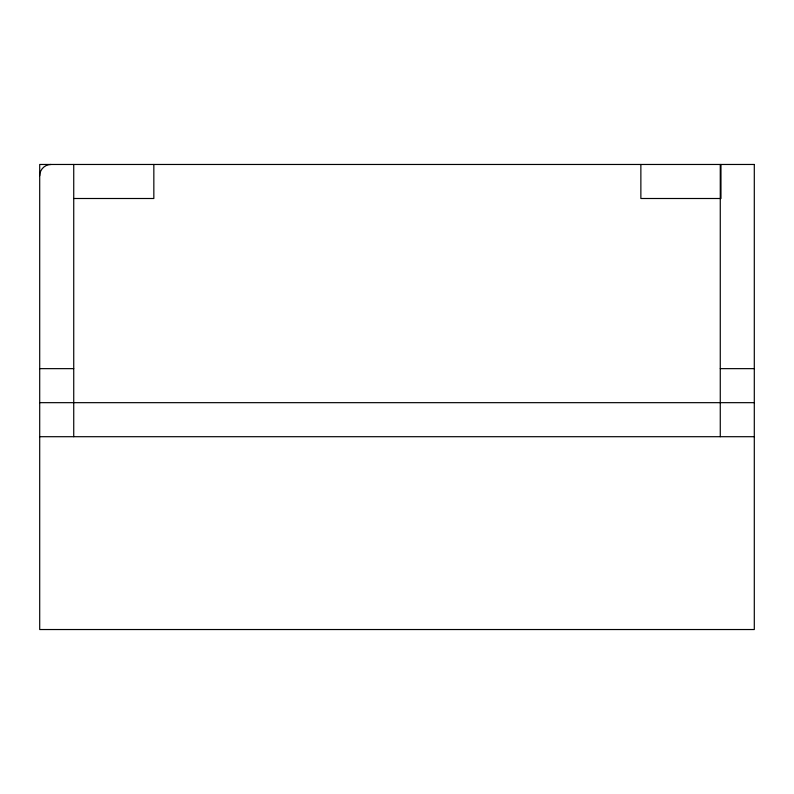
<?xml version="1.0" encoding="UTF-8"?>
<svg xmlns="http://www.w3.org/2000/svg" width="794" height="794" viewBox="0 0 794 794"><rect width="100%" height="100%" fill="white"/><g stroke="black" fill="none" stroke-linecap="round" stroke-linejoin="round"><path stroke-width="1.19" d="M73.733 198.5L153.838 198.5L153.838 164.467M39.7 368.644L73.733 368.644M720.267 368.644L754.3 368.644M39.7 402.667L754.3 402.667M39.7 436.7L754.3 436.7M720.972 164.467L720.972 198.5L640.867 198.5L640.867 164.467M720.267 164.467L720.267 436.7M73.733 164.467L73.733 436.7M39.7 175.811A11.344 11.344 0 0 1 51.044 164.467M754.3 164.467L39.7 164.467L39.7 629.533L754.3 629.533L754.3 164.467"/></g></svg>
